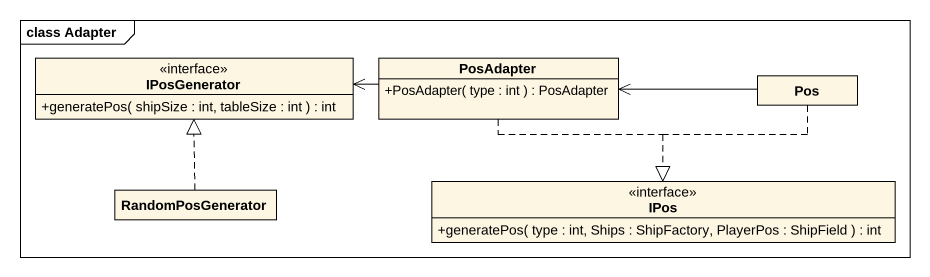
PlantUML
@startuml
mainframe class Adapter
hide circle
hide empty members
skinparam classAttributeIconSize 0
interface IPosGenerator {
  +generatePos( shipSize : int, tableSize : int ) : int
}
class PosAdapter {
  +PosAdapter( type : int ) : PosAdapter
}
class Pos
class RandomPosGenerator
interface IPos {
  +generatePos( type : int, Ships : ShipFactory, PlayerPos : ShipField ) : int
}
PosAdapter -left-> IPosGenerator
PosAdapter ..|> IPos
Pos -left-> PosAdapter
Pos ..|> IPos
RandomPosGenerator .up.|> IPosGenerator
@enduml
